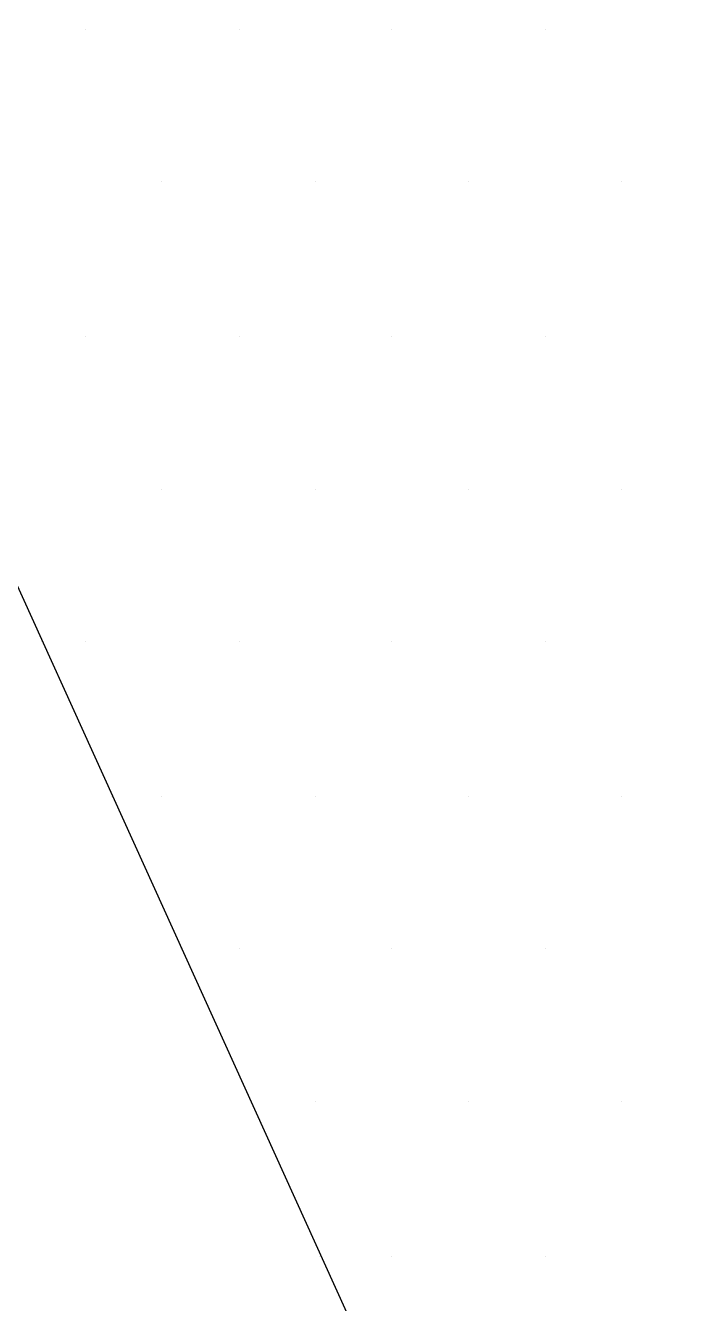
# Paper-space layout 'TOP_A1_00200_01-01-2017_MODELE' of a CAD drawing. Header units: metres. Extents: x -52 to 293, y -3 to 294.
# Drawn here: x 214.5096 to 214.7466, y 126.7468 to 127.2057 of the extents above; entities that cross this region are included whole.
import ezdxf

# ---------------------------------------------------------------- set-up
doc = ezdxf.new("R2010")
doc.units = ezdxf.units.M
doc.header["$LTSCALE"] = 2
doc.linetypes.add('CACHEX2', pattern=[0.75, 0.5, -0.25])
for name, color, linetype in [('CARTOUCHE', 7, 'Continuous'), ('LOGO', 4, 'Continuous'), ('rosace', 7, 'Continuous')]:
    doc.layers.add(name, color=color, linetype=linetype)

# ---------------------------------------------------------------- blocks, each defined once
blk = doc.blocks.new('A$C715108E3')
at = {"layer": 'LOGO', "color": 131}
for p, q in [((3.78612, -18.46845), (3.78612, -18.46845)), ((3.87795, -18.46845), (3.87795, -18.46845)), ((3.96941, -18.46845), (3.96941, -18.46845)), ((4.06124, -18.46845), (4.06124, -18.46845)), ((3.83166, -18.5599), (3.83166, -18.5599)), ((3.92368, -18.5599), (3.92368, -18.5599)), ((4.01552, -18.5599), (4.01552, -18.5599)), ((4.10697, -18.5599), (4.10697, -18.5599)), ((3.78612, -18.65249), (3.78612, -18.65249)), ((3.87795, -18.65249), (3.87795, -18.65249)), ((3.96941, -18.65249), (3.96941, -18.65249)), ((4.06124, -18.65249), (4.06124, -18.65249)), ((3.83166, -18.74376), (3.83166, -18.74376)), ((3.92368, -18.74376), (3.92368, -18.74376)), ((4.01552, -18.74376), (4.01552, -18.74376)), ((4.10697, -18.74376), (4.10697, -18.74376)), ((3.75988, -18.83503), (3.75988, -18.83503)), ((3.78612, -18.83503), (3.78612, -18.83503)), ((3.87795, -18.83503), (3.87795, -18.83503)), ((3.96941, -18.83503), (3.96941, -18.83503)), ((4.06124, -18.83503), (4.06124, -18.83503)), ((3.80186, -18.92761), (3.80186, -18.92761)), ((3.83166, -18.92761), (3.83166, -18.92761)), ((3.92368, -18.92761), (3.92368, -18.92761)), ((4.01552, -18.92761), (4.01552, -18.92761)), ((4.10697, -18.92761), (4.10697, -18.92761)), ((3.84309, -19.01888), (3.84309, -19.01888)), ((3.87795, -19.01888), (3.87795, -19.01888)), ((3.96941, -19.01888), (3.96941, -19.01888)), ((4.06124, -19.01888), (4.06124, -19.01888)), ((3.88508, -19.11015), (3.88508, -19.11015)), ((3.92368, -19.11015), (3.92368, -19.11015)), ((4.01552, -19.11015), (4.01552, -19.11015)), ((4.10697, -19.11015), (4.10697, -19.11015)), ((3.92631, -19.20273), (3.92631, -19.20273)), ((3.96941, -19.20273), (3.96941, -19.20273)), ((4.06124, -19.20273), (4.06124, -19.20273))]:
    blk.add_line(p, q, dxfattribs=at)
blk.add_lwpolyline([(1.45358, -13.74526), (4.03201, -19.43437), (5.20596, -17.90302)], dxfattribs=at)
blk = doc.blocks.new('A$C581E6685')
at = {"layer": 'rosace', "color": 32, "linetype": 'CACHEX2', "ltscale": 1.5}
blk.add_ellipse((-38.05384, 23.81385), major_axis=(-19.03106, -3.53396), ratio=0.590567, dxfattribs=at)
at = {"layer": 'rosace', "color": 32}
blk.add_ellipse((-37.61436, 23.84992), major_axis=(-13.57677, -4.28389), ratio=0.791971, dxfattribs=at)
at = {"layer": 'CARTOUCHE'}
blk.add_blockref('A$C715108E3', (-31.67392, 36.3189), dxfattribs=at)

psp = doc.layouts.new('TOP_A1_00200_01-01-2017_MODELE')

# ---------------------------------------------------------------- linework, layer by layer
at = {"layer": 'CARTOUCHE'}
psp.add_rational_spline([(193.99311, 140.73587), (193.99311, 129.84471), (193.99311, 118.95355), (193.99311, 115.11355), (197.83311, 115.11355), (243.37237, 115.11355), (288.91164, 115.11355), (292.75164, 115.11355), (292.75164, 118.95355), (292.75164, 129.84471), (292.75164, 140.73587), (292.75164, 144.57587), (288.91164, 144.57587), (243.37237, 144.57587), (197.83311, 144.57587), (193.99311, 144.57587), (193.99311, 140.73587)], [1, 1, 1, 0.707106781187, 1, 1, 1, 0.707106781187, 1, 1, 1, 0.707106781187, 1, 1, 1, 0.707106781187, 1], degree=2, knots=[0, 0, 0, 1, 1, 2.570796, 2.570796, 3.570796, 3.570796, 5.141593, 5.141593, 6.141593, 6.141593, 7.712389, 7.712389, 8.712389, 8.712389, 10.283185, 10.283185, 10.283185], dxfattribs=at)

# ---------------------------------------------------------------- block references
at = {"layer": 'CARTOUCHE', "xscale": 0.6, "yscale": 0.6, "zscale": 0.6}
psp.add_blockref('A$C581E6685', (231.26385, 116.49412), dxfattribs=at)

doc.saveas('drawing.dxf')
